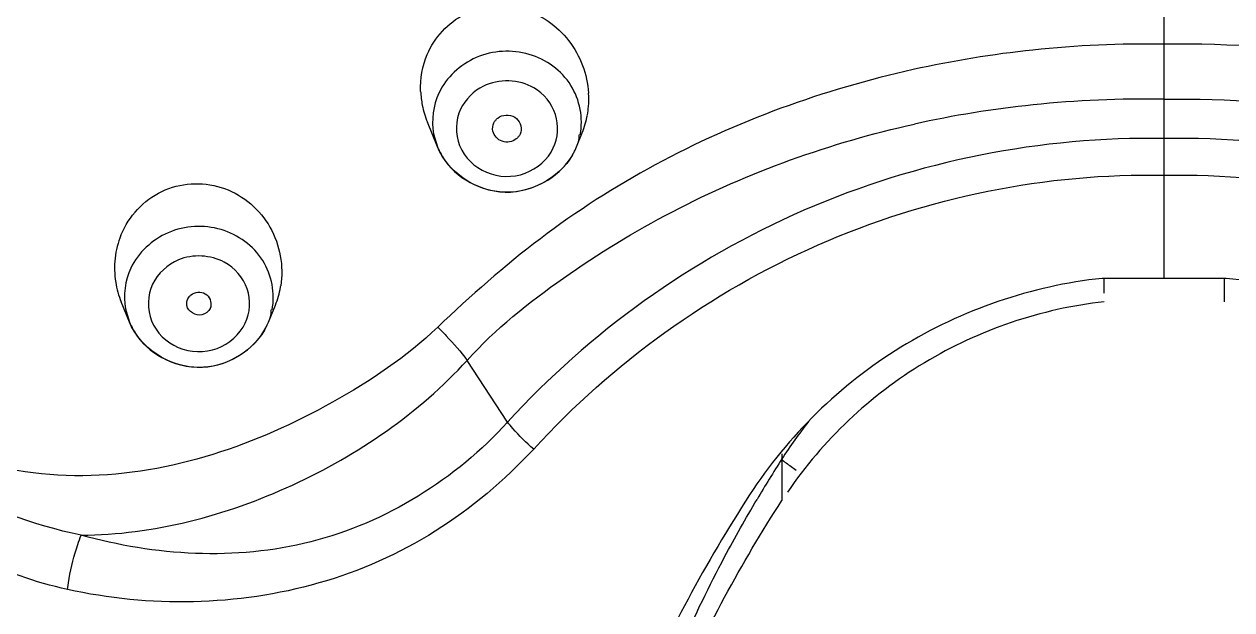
# Model space of a CAD drawing. Header units: millimetres. Extents: x 13495 to 14291, y -4366 to -3315.
# Drawn here: x 13873.29 to 13879.6, y -3806.61 to -3803.55 of the extents above; entities that cross this region are included whole.
import ezdxf

# ---------------------------------------------------------------- set-up
doc = ezdxf.new("R2010")
doc.units = ezdxf.units.MM
doc.header["$LTSCALE"] = 0.1
doc.layers.add('1', color=7, linetype='Continuous')

msp = doc.modelspace()

# ---------------------------------------------------------------- linework, layer by layer
at = {"layer": '1', "color": 7, "linetype": 'Continuous'}
for p, q in [((13879.2417, -3803.6557), (13879.2417, -3800.3104)), ((13875.3964, -3803.7091), (13875.4039, -3803.6924)), ((13879.2417, -3803.9425), (13879.2417, -3803.6557)), ((13879.2417, -3804.1479), (13879.2417, -3803.9425)), ((13875.4498, -3804.1917), (13875.3973, -3804.063)), ((13875.4296, -3804.123), (13875.4498, -3804.1917)), ((13875.8846, -3804.1145), (13875.881, -3804.1245)), ((13876.1752, -3804.1917), (13876.2054, -3804.1176)), ((13879.2417, -3804.3393), (13879.2417, -3804.1479)), ((13876.1676, -3804.209), (13876.1752, -3804.1917)), ((13879.2417, -3804.8779), (13879.2417, -3804.3392)), ((13873.7978, -3804.6532), (13873.8075, -3804.631)), ((13879.2417, -3804.8779), (13878.9183, -3804.878)), ((13878.9291, -3804.9546), (13878.9291, -3804.878)), ((13879.5651, -3804.878), (13879.2417, -3804.8779)), ((13879.5542, -3804.878), (13879.5542, -3805.0001)), ((13873.8422, -3805.106), (13873.7991, -3805.0004)), ((13874.2659, -3805.0263), (13874.2634, -3805.0346)), ((13874.2664, -3805.0265), (13874.2634, -3805.0346)), ((13874.5676, -3805.106), (13874.6039, -3805.017)), ((13873.822, -3805.0373), (13873.8422, -3805.106)), ((13874.56, -3805.1233), (13874.5676, -3805.106)), ((13875.8153, -3805.628), (13875.605, -3805.3059)), ((13877.247, -3805.7934), (13877.247, -3806.0373)), ((13873.5186, -3806.5014), (13873.5274, -3806.4438))]:
    msp.add_line(p, q, dxfattribs=at)
for centre, radius, start, end in [((13879.144, -3809.2445), 5.5892, 96.02788, 102.52136), ((13879.1506, -3809.3109), 5.6559, 89.07706, 96.02343), ((13875.8342, -3803.8822), 0.4727, 182.42228, 191.22646), ((13875.7556, -3803.9422), 0.4836, 355.48657, 3.73311), ((13879.1499, -3809.6652), 5.7234, 89.0811, 95.94103), ((13875.8468, -3803.8795), 0.4855, 191.24695, 202.21096), ((13875.7836, -3803.9461), 0.4554, 337.87972, 349.99449), ((13875.7673, -3803.943), 0.4719, 349.96711, 355.47106), ((13879.1299, -3809.4769), 5.534, 95.93709, 102.43553), ((13875.7843, -3804.055), 0.3613, 202.22938, 215.81043), ((13875.8464, -3804.0576), 0.3551, 331.54006, 334.75659), ((13874.2219, -3804.8241), 0.4573, 158.04994, 173.44144), ((13874.2299, -3804.8246), 0.4653, 173.49501, 189.16262), ((13874.2329, -3804.8237), 0.4684, 189.20722, 202.16592), ((13874.1838, -3804.846), 0.4536, 337.85339, 350.01457), ((13874.1787, -3804.845), 0.4587, 350.00417, 350.95415), ((13874.1767, -3804.9693), 0.3613, 202.22938, 215.81043), ((13874.2388, -3804.9719), 0.3551, 331.54006, 334.75659), ((13879.1961, -3807.0662), 2.3133, 141.4899, 147.41396), ((13883.572, -3809.8581), 7.5038, 147.44711, 149.3389), ((13883.4461, -3810.1375), 7.5893, 147.03529, 156.57653)]:
    msp.add_arc(centre, radius, start, end, dxfattribs=at)
for points, knots in [([(13875.4039, -3803.6924), (13875.4448, -3803.606), (13875.5934, -3803.4562), (13875.9056, -3803.4414), (13876.1584, -3803.6188), (13876.2319, -3803.8133), (13876.2382, -3803.9107)], [0, 0, 0, 0, 0.247772, 0.495636, 0.746742, 1, 1, 1, 1]), ([(13883.0319, -3805.1324), (13882.7837, -3804.8955), (13882.2518, -3804.4473), (13881.0011, -3803.8249), (13879.9394, -3803.6446), (13879.2417, -3803.6557)], [0, 0, 0, 0, 0.247209, 0.497183, 1, 1, 1, 1]), ([(13876.1944, -3804.1279), (13876.2115, -3804.0424), (13876.174, -3803.8474), (13875.9352, -3803.6775), (13875.6427, -3803.6924), (13875.4956, -3803.8293), (13875.4574, -3803.9104)], [0, 0, 0, 0, 0.242779, 0.493993, 0.750499, 1, 1, 1, 1]), ([(13877.9323, -3803.7883), (13877.4652, -3803.8921), (13876.7805, -3804.1396), (13875.977, -3804.6552), (13875.6219, -3804.9698), (13875.4515, -3805.1324)], [0, 0, 0, 0, 0.502915, 0.752443, 1, 1, 1, 1]), ([(13876.0543, -3804.1973), (13876.0792, -3804.1446), (13876.0887, -3804.0135), (13876.0042, -3803.9141), (13875.9529, -3803.8838)], [0, 0, 0, 0, 0.494605, 1, 1, 1, 1]), ([(13879.2417, -3803.9425), (13879.9078, -3803.932), (13880.9264, -3804.0871), (13882.1151, -3804.6743), (13882.6591, -3805.0637), (13882.8783, -3805.3059)], [0, 0, 0, 0, 0.503211, 0.753249, 1, 1, 1, 1]), ([(13875.5707, -3803.994), (13875.5435, -3804.0517), (13875.539, -3804.1992), (13875.6972, -3804.3491), (13875.9139, -3804.3553), (13876.0262, -3804.2568), (13876.0543, -3804.1973)], [0, 0, 0, 0, 0.242829, 0.492496, 0.749558, 1, 1, 1, 1]), ([(13875.7644, -3804.0414), (13875.7876, -3804.023), (13875.8635, -3804.0154), (13875.8926, -3804.0875), (13875.8848, -3804.1146)], [0, 0, 0, 0, 0.512082, 1, 1, 1, 1]), ([(13875.605, -3805.3059), (13875.7519, -3805.1418), (13876.1017, -3804.8638), (13876.8603, -3804.3989), (13877.5011, -3804.1693), (13877.9382, -3804.0727)], [0, 0, 0, 0, 0.247484, 0.4969, 1, 1, 1, 1]), ([(13875.744, -3804.0668), (13875.7463, -3804.0619), (13875.7522, -3804.0526), (13875.7601, -3804.0448), (13875.7644, -3804.0414)], [0, 0, 0, 0, 0.496693, 1, 1, 1, 1]), ([(13875.8606, -3804.1499), (13875.8412, -3804.1653), (13875.784, -3804.1763), (13875.7438, -3804.1329), (13875.739, -3804.1094)], [0, 0, 0, 0, 0.507549, 1, 1, 1, 1]), ([(13879.2417, -3804.1479), (13878.6028, -3804.1368), (13877.3105, -3804.3924), (13876.243, -3805.1606), (13875.8153, -3805.628)], [0, 0, 0, 0, 0.502137, 1, 1, 1, 1]), ([(13875.881, -3804.1245), (13875.8787, -3804.1294), (13875.8728, -3804.1388), (13875.8649, -3804.1465), (13875.8606, -3804.1499)], [0, 0, 0, 0, 0.496695, 1, 1, 1, 1]), ([(13876.1877, -3804.1556), (13876.1886, -3804.1511), (13876.1899, -3804.1421), (13876.1898, -3804.1329), (13876.1894, -3804.1283)], [0, 0, 0, 0, 0.495156, 1, 1, 1, 1]), ([(13882.6681, -3805.628), (13882.2403, -3805.1606), (13881.1729, -3804.3924), (13879.8806, -3804.1368), (13879.2417, -3804.1479)], [0, 0, 0, 0, 0.497863, 1, 1, 1, 1]), ([(13876.1673, -3804.2096), (13876.1068, -3804.338), (13875.8004, -3804.5284), (13875.5034, -3804.323), (13875.4498, -3804.1917)], [0, 0, 0, 0, 0.500352, 1, 1, 1, 1]), ([(13875.4913, -3804.2664), (13875.5655, -3804.3693), (13875.8401, -3804.4988), (13876.0985, -3804.3377), (13876.1586, -3804.2268)], [0, 0, 0, 0, 0.501444, 1, 1, 1, 1]), ([(13875.9518, -3805.7691), (13876.3631, -3805.3198), (13877.3855, -3804.5786), (13878.6278, -3804.327), (13879.2417, -3804.3393)], [0, 0, 0, 0, 0.498007, 1, 1, 1, 1]), ([(13879.2417, -3804.3393), (13879.8557, -3804.3275), (13881.0975, -3804.5785), (13882.1219, -3805.3184), (13882.5316, -3805.7691)], [0, 0, 0, 0, 0.502052, 1, 1, 1, 1]), ([(13873.8075, -3804.631), (13873.8512, -3804.5377), (13874.0137, -3804.3763), (13874.3539, -3804.3721), (13874.6082, -3804.5923), (13874.648, -3804.8147), (13874.6317, -3804.9172)], [0, 0, 0, 0, 0.249023, 0.498526, 0.749265, 1, 1, 1, 1]), ([(13874.5868, -3805.0422), (13874.6039, -3804.9567), (13874.5664, -3804.7617), (13874.3276, -3804.5918), (13874.035, -3804.6067), (13873.888, -3804.7436), (13873.8498, -3804.8247)], [0, 0, 0, 0, 0.242779, 0.493993, 0.750499, 1, 1, 1, 1]), ([(13874.4467, -3805.1116), (13874.4721, -3805.0576), (13874.4807, -3804.9226), (13874.391, -3804.8228), (13874.3373, -3804.7935)], [0, 0, 0, 0, 0.494217, 1, 1, 1, 1]), ([(13873.9631, -3804.9083), (13873.9359, -3804.966), (13873.9314, -3805.1135), (13874.0895, -3805.2634), (13874.3063, -3805.2696), (13874.4186, -3805.1711), (13874.4467, -3805.1116)], [0, 0, 0, 0, 0.242829, 0.492496, 0.749558, 1, 1, 1, 1]), ([(13878.9183, -3804.878), (13878.5502, -3804.9173), (13877.8252, -3805.164), (13877.2786, -3805.6996), (13877.0786, -3806.008)], [0, 0, 0, 0, 0.50181, 1, 1, 1, 1]), ([(13881.4048, -3806.008), (13881.2048, -3805.6996), (13880.6581, -3805.164), (13879.9332, -3804.9173), (13879.5651, -3804.878)], [0, 0, 0, 0, 0.49819, 1, 1, 1, 1]), ([(13874.1464, -3804.9853), (13874.1483, -3804.9812), (13874.1534, -3804.9733), (13874.1602, -3804.9668), (13874.1639, -3804.9638)], [0, 0, 0, 0, 0.491717, 1, 1, 1, 1]), ([(13874.1639, -3804.9638), (13874.1834, -3804.9485), (13874.2482, -3804.9404), (13874.2724, -3805.0026), (13874.2663, -3805.0265)], [0, 0, 0, 0, 0.502121, 1, 1, 1, 1]), ([(13878.9291, -3805), (13878.6009, -3805.0365), (13877.955, -3805.2545), (13877.4602, -3805.723), (13877.2757, -3805.9941)], [0, 0, 0, 0, 0.501776, 1, 1, 1, 1]), ([(13874.5801, -3805.0699), (13874.581, -3805.0654), (13874.5822, -3805.0564), (13874.5822, -3805.0472), (13874.5818, -3805.0426)], [0, 0, 0, 0, 0.495156, 1, 1, 1, 1]), ([(13875.4515, -3805.1324), (13875.2887, -3805.2878), (13874.9082, -3805.5424), (13874.2843, -3805.8243), (13873.602, -3805.9472), (13873.1361, -3805.8724), (13872.9251, -3805.7854)], [0, 0, 0, 0, 0.247435, 0.497355, 0.749104, 1, 1, 1, 1]), ([(13874.5597, -3805.1239), (13874.4992, -3805.2523), (13874.1928, -3805.4427), (13873.8958, -3805.2373), (13873.8422, -3805.106)], [0, 0, 0, 0, 0.500352, 1, 1, 1, 1]), ([(13873.8837, -3805.1807), (13873.9579, -3805.2836), (13874.2325, -3805.4131), (13874.4909, -3805.252), (13874.551, -3805.1411)], [0, 0, 0, 0, 0.501444, 1, 1, 1, 1]), ([(13875.4515, -3805.1324), (13875.4663, -3805.1472), (13875.5201, -3805.2026), (13875.5711, -3805.2609), (13875.605, -3805.3059)], [0, 0, 0, 0, 0.270827, 1, 1, 1, 1]), ([(13873.5902, -3806.218), (13873.968, -3806.2167), (13874.7177, -3806.018), (13875.3526, -3805.5812), (13875.605, -3805.3059)], [0, 0, 0, 0, 0.502823, 1, 1, 1, 1]), ([(13875.8153, -3805.628), (13875.5469, -3805.9257), (13874.8179, -3806.3796), (13873.9749, -3806.3259), (13873.5903, -3806.2181)], [0, 0, 0, 0, 0.500875, 1, 1, 1, 1]), ([(13875.9518, -3805.7691), (13875.9131, -3805.7355), (13875.8658, -3805.6897), (13875.824, -3805.6393), (13875.8153, -3805.628)], [0, 0, 0, 0, 0.782685, 1, 1, 1, 1]), ([(13875.9518, -3805.7691), (13875.7989, -3805.9318), (13875.4562, -3806.2251), (13874.6405, -3806.5853), (13873.9456, -3806.5966), (13873.5186, -3806.5014)], [0, 0, 0, 0, 0.253066, 0.504053, 1, 1, 1, 1]), ([(13877.247, -3805.8204), (13877.2512, -3805.8295), (13877.2797, -3805.8474), (13877.3032, -3805.8665), (13877.321, -3805.8783)], [0, 0, 0, 0, 0.3206, 1, 1, 1, 1]), ([(13876.5317, -3807.2691), (13876.6482, -3806.9477), (13876.8347, -3806.5284), (13877.0586, -3806.1302), (13877.1172, -3806.0314)], [0, 0, 0, 0, 0.748569, 1, 1, 1, 1]), ([(13876.5448, -3807.4282), (13876.5901, -3807.3074), (13876.7861, -3806.8257), (13877.0347, -3806.3656), (13877.247, -3806.0374)], [0, 0, 0, 0, 0.248182, 1, 1, 1, 1]), ([(13873.5274, -3806.4438), (13873.5382, -3806.384), (13873.5577, -3806.3079), (13873.5839, -3806.2343), (13873.5903, -3806.2181)], [0, 0, 0, 0, 0.7772, 1, 1, 1, 1])]:
    msp.add_open_spline(points, degree=3, knots=knots, dxfattribs=at)
for points in [[(13875.362, -3803.9021), (13875.3593, -3803.8368), (13875.3709, -3803.7693), (13875.3964, -3803.7091)], [(13875.9529, -3803.8838), (13875.8772, -3803.8391), (13875.7681, -3803.8353), (13875.6894, -3803.8744)], [(13875.6894, -3803.8744), (13875.6391, -3803.8993), (13875.5947, -3803.9432), (13875.5707, -3803.994)], [(13875.4574, -3803.9104), (13875.4269, -3803.975), (13875.4166, -3804.0527), (13875.4296, -3804.123)], [(13875.739, -3804.1094), (13875.7361, -3804.0954), (13875.7379, -3804.0798), (13875.744, -3804.0668)], [(13876.1755, -3804.1918), (13876.1806, -3804.1802), (13876.1852, -3804.1681), (13876.1877, -3804.1556)], [(13874.0983, -3804.7812), (13874.0412, -3804.8049), (13873.9895, -3804.8523), (13873.9631, -3804.9083)], [(13874.3373, -3804.7935), (13874.2673, -3804.7553), (13874.172, -3804.7506), (13874.0983, -3804.7812)], [(13873.8498, -3804.8247), (13873.8193, -3804.8893), (13873.809, -3804.967), (13873.822, -3805.0373)], [(13874.1418, -3805.0201), (13874.1397, -3805.0086), (13874.1414, -3804.9959), (13874.1464, -3804.9853)], [(13874.2208, -3805.0685), (13874.1908, -3805.0757), (13874.1471, -3805.0506), (13874.1418, -3805.0201)], [(13874.2634, -3805.0346), (13874.2557, -3805.051), (13874.2385, -3805.0643), (13874.2208, -3805.0685)], [(13874.5679, -3805.1061), (13874.573, -3805.0945), (13874.5776, -3805.0824), (13874.5801, -3805.0699)], [(13873.5903, -3806.2181), (13873.3351, -3806.1665), (13873.0894, -3806.0674), (13872.8555, -3805.953)], [(13873.5186, -3806.5014), (13873.1835, -3806.4284), (13872.8697, -3806.2678), (13872.5731, -3806.0957)]]:
    msp.add_open_spline(points, degree=3, dxfattribs=at)

doc.saveas('drawing.dxf')
